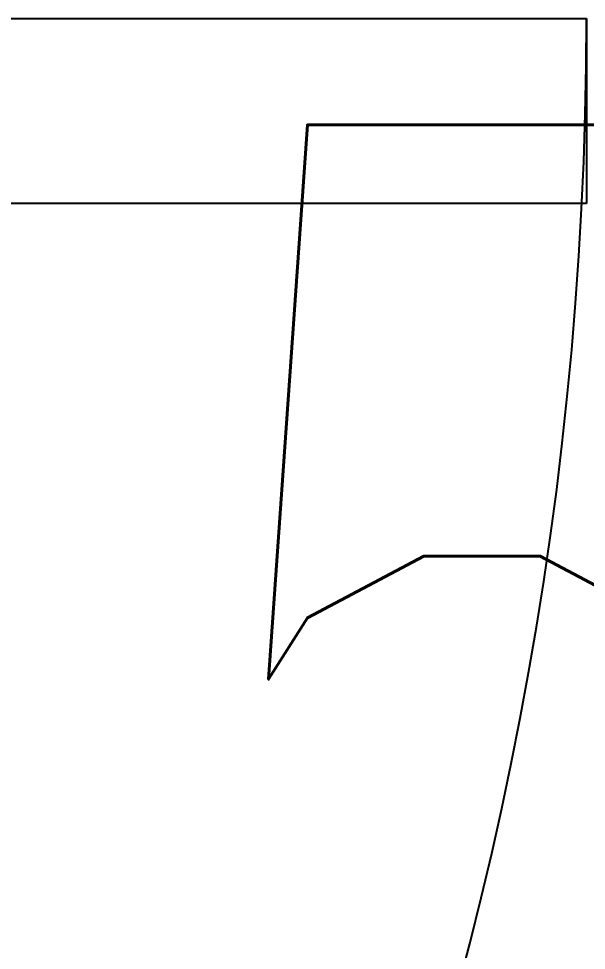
# Model space of a CAD drawing. Header units: millimetres. Extents: x -92759 to 184353, y -15225 to 86714.
# Drawn here: x -69986.7 to -69833, y 56739.1 to 56991.2 of the extents above; entities that cross this region are included whole.
import ezdxf

# ---------------------------------------------------------------- set-up
doc = ezdxf.new("R2010")
doc.units = ezdxf.units.MM
for name, color, linetype in [('0-1', 9, 'Continuous'), ('A-_DOOR----_E-1', 8, 'Continuous'), ('E-legend', 1, 'Continuous')]:
    doc.layers.add(name, color=color, linetype=linetype)
doc.styles.add('Simplex', font='simplex_.ttf', dxfattribs={"width": 0.7, "height": 450})

# ---------------------------------------------------------------- blocks, each defined once
blk = doc.blocks.new('IDA - F - Single - Swing - 1100L X 2200H -FMD-05 2HR ACOUSTIC-10593733-BLK8_RHH_1ST STOREY PLAN')
at = {"layer": 'A-_DOOR----_E-1'}
for p, q in [((450, -1112.5), (450, -112.5)), ((500, -112.5), (500, -1112.5)), ((500, -1112.5), (450, -1112.5))]:
    blk.add_line(p, q, dxfattribs=at)
blk.add_arc((500, -112.5), 1000, 180, 270, dxfattribs=at)
blk.add_arc((500, -112.5), 1000, 180, 270, dxfattribs=at)
blk = doc.blocks.new('A$Cb2bf8f38')
at = {"layer": 'A-_DOOR----_E-1', "rotation": 90}
blk.add_blockref('IDA - F - Single - Swing - 1100L X 2200H -FMD-05 2HR ACOUSTIC-10593733-BLK8_RHH_1ST STOREY PLAN', (-28012.5, 23949.98), dxfattribs=at)
blk = doc.blocks.new('A$Cffc3e977')
at = {"layer": 'E-legend', "lineweight": 25, "style": 'Simplex', "width": 0.7}
blk.add_text('L5', height=350, rotation=90, dxfattribs=at).set_placement((-375.08, 0.09))
blk = doc.blocks.new('EL_B8_L1_R4')
at = {"color": 0, "ltscale": 0.5, "rotation": 270}
blk.add_blockref('A$Cffc3e977', (-16413.64, -16862.19), dxfattribs=at)

msp = doc.modelspace()

# ---------------------------------------------------------------- block references
at = {"layer": '0-1'}
msp.add_blockref('A$Cb2bf8f38', (-42933.02, 32541.24), dxfattribs=at)

# ---------------------------------------------------------------- next in the draw order: block references
at = {"color": 0}
msp.add_blockref('EL_B8_L1_R4', (-53725.95, 73099.58), dxfattribs=at)

doc.saveas('drawing.dxf')
